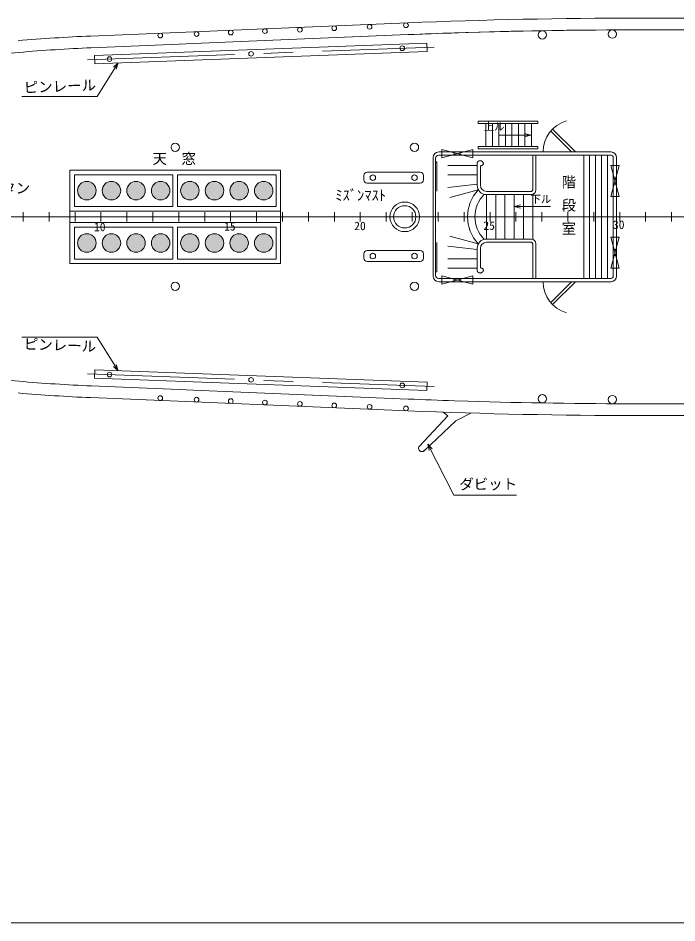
# Model space of a CAD drawing. Units: millimetres, scale not verified. Extents: x -51052 to 51048, y -29700 to 29700.
# Drawn here: x -35294 to -21070, y -14918 to 4609 of the extents above; entities that cross this region are included whole.
import ezdxf
from ezdxf.enums import TextEntityAlignment as Align

# ---------------------------------------------------------------- set-up
doc = ezdxf.new("R2010")
doc.units = ezdxf.units.MM
doc.header["$LTSCALE"] = 100
doc.linetypes.add('USER1', pattern=[50.8, 31.75, -6.35, 6.35, -6.35])
doc.linetypes.add('USER2', pattern=[9.525, 6.35, -3.175])
for name, color, linetype, lineweight in [('0-2_sunpou', 7, 'Continuous', 18), ('0-3_keijou', 7, 'Continuous', 18), ('0-5_text', 7, 'Continuous', 18), ('0-6_center', 7, 'USER1', 18)]:
    doc.layers.add(name, color=color, linetype=linetype, lineweight=lineweight)
doc.layers.add('0-7_hachi', color=7, linetype='Continuous')
doc.styles.add('ＭＳ ゴシック', font='')
doc.styles.get('ＭＳ ゴシック').set_extended_font_data('MS Gothic')

msp = doc.modelspace()

# ---------------------------------------------------------------- hatches: boundary and pattern name
at = {"layer": '0-7_hachi'}
for points in [[(-33610, 885.2, 1), (-34010, 885.2, 1)], [(-33278.7, 1085.2, 1), (-33278.7, 685.2, 1)], [(-32606, 1026.6, 1), (-32888.9, 743.8, 1)], [(-32216.2, 1085.2, 1), (-32216.2, 685.2, 1)], [(-31443.5, 1026.6, 1), (-31726.4, 743.8, 1)], [(-30977.2, 1070, 1), (-31130.2, 700.4, 1)], [(-30381, 1026.6, 1), (-30663.9, 743.8, 1)], [(-29991.2, 1085.2, 1), (-29991.2, 685.2, 1)], [(-33610, -244.8, 1), (-34010, -244.8, 1)], [(-33420.1, -103.4, 1), (-33137.3, -386.2, 1)], [(-32932.2, -168.3, 1), (-32562.7, -321.4, 1)], [(-32357.6, -103.4, 1), (-32074.8, -386.2, 1)], [(-31769.7, -168.3, 1), (-31400.2, -321.4, 1)], [(-31220, -133.7, 1), (-30887.4, -355.9, 1)], [(-30707.2, -168.3, 1), (-30337.7, -321.4, 1)], [(-30132.6, -103.4, 1), (-29849.8, -386.2, 1)]]:
    msp.add_hatch(color=256, dxfattribs=at).paths.add_polyline_path(points)

# ---------------------------------------------------------------- linework, layer by layer
at = {"layer": '0-2_sunpou'}
for p, q in [((-35185.1, 420.2), (-35185.1, 220.2)), ((-34625.1, 420.2), (-34625.1, 220.2)), ((-34065.1, 420.2), (-34065.1, 220.2)), ((-33505.1, 420.2), (-33505.1, 220.2)), ((-32945.1, 420.2), (-32945.1, 220.2)), ((-32385.1, 420.2), (-32385.1, 220.2)), ((-31825.1, 420.2), (-31825.1, 220.2)), ((-31265.1, 420.2), (-31265.1, 220.2)), ((-30705.1, 420.2), (-30705.1, 220.2)), ((-30145.1, 420.2), (-30145.1, 220.2)), ((-29585.1, 420.2), (-29585.1, 220.2)), ((-29025.1, 420.2), (-29025.1, 220.2)), ((-28465.1, 420.2), (-28465.1, 220.2)), ((-28465.1, 420.2), (-28465.1, 220.2)), ((-27905.1, 420.2), (-27905.1, 220.2)), ((-27345.1, 420.2), (-27345.1, 220.2)), ((-26785.1, 420.2), (-26785.1, 220.2)), ((-26225.1, 420.2), (-26225.1, 220.2)), ((-26225.1, 420.2), (-26225.1, 220.2)), ((-25665.1, 420.2), (-25665.1, 220.2)), ((-25105.1, 420.2), (-25105.1, 220.2)), ((-24545.1, 420.2), (-24545.1, 220.2)), ((-23985.1, 420.2), (-23985.1, 220.2)), ((-23425.1, 420.2), (-23425.1, 220.2)), ((-22865.1, 420.2), (-22865.1, 220.2)), ((-22305.1, 420.2), (-22305.1, 220.2)), ((-21745.1, 420.2), (-21745.1, 220.2)), ((-21185.1, 420.2), (-21185.1, 220.2)), ((-42295.4, 320.2), (44823.7, 320.2)), ((33300.3, -14917.5), (-41743.7, -14917.5))]:
    msp.add_line(p, q, dxfattribs=at)
at = {"layer": '0-3_keijou'}
for p, q in [((-33724, 4222), (-26881.3, 4506)), ((-21905.4, 4609.2), (-17267.4, 4609.2)), ((-25874.7, 4289.4), (-25574.7, 4298.9)), ((-21905.4, 4355.2), (-17344.7, 4355.2)), ((-33713.5, 3968.2), (-31814.7, 4047)), ((-39300.5, 3519.4), (-35271.8, 3868.4)), ((-33645.3, 3803.5), (-33638.7, 3623.7)), ((-33638.7, 3623.7), (-26463.8, 3888.9)), ((-25362.9, 2384.9), (-25362.9, 2334.9)), ((-25362.9, 2384.9), (-24703.2, 2384.9)), ((-25362.9, 2334.9), (-24703.2, 2334.9)), ((-25192.9, 2334.9), (-25192.9, 1834.9)), ((-25052.9, 2334.9), (-25052.9, 1834.9)), ((-24912.9, 2334.9), (-24912.9, 1834.9)), ((-24772.9, 2334.9), (-24772.9, 1834.9)), ((-23343.6, 1720.2), (-23794.8, 2170.2)), ((-23258.7, 1720.2), (-23754.3, 2214.5)), ((-26146.3, 1775.2), (-26146.3, 1595.2)), ((-26146.3, 1775.2), (-25476.3, 1595.2)), ((-25476.3, 1775.2), (-26146.3, 1595.2)), ((-25476.3, 1775.2), (-25476.3, 1595.2)), ((-25362.9, 1834.9), (-25362.9, 1784.9)), ((-25362.9, 1834.9), (-24703.2, 1834.9)), ((-25362.9, 1784.9), (-24703.2, 1784.9)), ((-26332.9, 1600.2), (-26332.9, -959.8)), ((-26282.9, 1584.3), (-26282.9, -944)), ((-26212.9, 1720.2), (-22492.9, 1720.2)), ((-26212.9, 1650.2), (-22492.9, 1650.2)), ((-25876.3, 1720.2), (-25876.3, 1650.2)), ((-25746.3, 1720.2), (-25746.3, 1650.2)), ((-24182.9, 1650.2), (-24182.9, 900.2)), ((-24112.9, 1650.2), (-24112.9, 900.2)), ((-23082.9, 1650.2), (-23082.9, -1009.8)), ((-22954.9, 1650.2), (-22954.9, -1009.8)), ((-22826.9, 1650.2), (-22826.9, -1009.8)), ((-22698.9, 1650.2), (-22698.9, -1009.8)), ((-22570.9, 1650.2), (-22570.9, -1009.8)), ((-22442.9, 1600.2), (-22442.9, -959.8)), ((-22372.9, 1600.2), (-22372.9, -959.8)), ((-26252.9, 1506.7), (-26282.9, 1506.7)), ((-22317.9, 1427.3), (-22497.9, 1427.3)), ((-22317.9, 757.3), (-22497.9, 1427.3)), ((-22317.9, 1427.3), (-22497.9, 757.3)), ((-34175.6, 320.2), (-34175.6, 1330.2)), ((-34075.6, 540.2), (-34075.6, 1230.2)), ((-34075.6, 1230.2), (-31950.6, 1230.2)), ((-31950.6, 1230.2), (-31950.6, 540.2)), ((-31850.6, 1230.2), (-31850.6, 540.2)), ((-31850.6, 1230.2), (-29725.6, 1230.2)), ((-29725.6, 1230.2), (-29725.6, 540.2)), ((-27830.6, 1213.6), (-27830.6, 1118.6)), ((-27760.6, 1283.6), (-26610.6, 1283.6)), ((-26540.6, 1213.6), (-26540.6, 1118.6)), ((-27760.6, 1048.6), (-26610.6, 1048.6)), ((-25382.9, 1027.4), (-25382.9, 1000.2)), ((-25312.9, 1034.9), (-25312.9, 1000.2)), ((-22372.9, 1157.3), (-22442.9, 1157.3)), ((-22372.9, 1027.3), (-22442.9, 1027.3)), ((-25182.9, 870.2), (-24212.9, 870.2)), ((-25182.9, 800.2), (-24212.9, 800.2)), ((-25182.9, -159.8), (-25182.9, 800.2)), ((-24982.9, -159.8), (-24982.9, 800.2)), ((-24782.9, -159.8), (-24782.9, 800.2)), ((-24582.9, -159.8), (-24582.9, 800.2)), ((-24382.9, -159.8), (-24382.9, 800.2)), ((-24182.9, -164.4), (-24182.9, 804.8)), ((-22317.9, 757.3), (-22497.9, 757.3)), ((-34175.6, 440.2), (-29625.6, 440.2)), ((-34075.6, 540.2), (-31950.6, 540.2)), ((-31850.6, 540.2), (-29725.6, 540.2)), ((-34175.6, 200.2), (-29625.6, 200.2)), ((-34175.6, 200.2), (-29625.6, 200.2)), ((-34075.6, 100.2), (-34075.6, -589.8)), ((-34075.6, 100.2), (-31950.6, 100.2)), ((-31950.6, -589.8), (-31950.6, 100.2)), ((-31850.6, 100.2), (-29725.6, 100.2)), ((-31850.6, -589.8), (-31850.6, 100.2)), ((-29725.6, -589.8), (-29725.6, 100.2)), ((-25182.9, -159.8), (-24212.9, -159.8)), ((-22317.9, -116.9), (-22497.9, -116.9)), ((-22317.9, -116.9), (-22497.9, -786.9)), ((-22317.9, -786.9), (-22497.9, -116.9)), ((-25382.9, -387), (-25382.9, -359.8)), ((-25312.9, -394.5), (-25312.9, -359.8)), ((-25182.9, -229.8), (-24212.9, -229.8)), ((-24182.9, -1009.8), (-24182.9, -259.8)), ((-24112.9, -1009.8), (-24112.9, -259.8)), ((-22372.9, -386.9), (-22442.9, -386.9)), ((-27830.6, -573.3), (-27830.6, -478.3)), ((-27760.6, -408.3), (-26610.6, -408.3)), ((-26540.6, -573.3), (-26540.6, -478.3)), ((-22372.9, -516.9), (-22442.9, -516.9)), ((-34075.6, -589.8), (-31950.6, -589.8)), ((-31850.6, -589.8), (-29725.6, -589.8)), ((-27760.6, -643.3), (-26610.6, -643.3)), ((-26252.9, -866.3), (-26282.9, -866.3)), ((-26146.3, -1134.8), (-26146.3, -954.8)), ((-26146.3, -1134.8), (-25476.3, -954.8)), ((-25476.3, -1134.8), (-26146.3, -954.8)), ((-25476.3, -1134.8), (-25476.3, -954.8)), ((-22317.9, -786.9), (-22497.9, -786.9)), ((-26212.9, -1009.8), (-22492.9, -1009.8)), ((-26212.9, -1079.8), (-22492.9, -1079.8)), ((-25876.3, -1079.8), (-25876.3, -1009.8)), ((-25746.3, -1079.8), (-25746.3, -1009.8)), ((-23343.6, -1079.8), (-23794.8, -1529.8)), ((-23258.7, -1079.8), (-23754.3, -1574.1)), ((-39300.5, -2879), (-35271.8, -3228.1)), ((-33645.3, -3163.2), (-33638.7, -2983.3)), ((-33638.7, -2983.3), (-26463.8, -3248.6)), ((-33713.5, -3327.8), (-31814.7, -3406.6)), ((-31514.7, -3419.1), (-31814.7, -3406.6)), ((-31514.7, -3419.1), (-26870.8, -3611.8)), ((-33724, -3581.6), (-26881.3, -3865.6)), ((-25874.7, -3649), (-25574.7, -3658.6)), ((-21905.4, -3714.8), (-17344.7, -3714.8)), ((-26528.9, -4726.3), (-25840.2, -4081.9)), ((-25840.2, -4081.9), (-25517.2, -3914.5)), ((-21905.4, -3968.8), (7544.2, -3968.8)), ((-26450.2, -4585.5), (-25883.3, -5685.4)), ((-25883.3, -5685.4), (-24535, -5685.4))]:
    msp.add_line(p, q, dxfattribs=at)
at = {"layer": '0-3_keijou', "linetype": 'USER2'}
for p, q in [((-24703.2, 2384.9), (-24072.9, 2384.9)), ((-24072.9, 2334.9), (-24072.9, 2384.9)), ((-24703.2, 2334.9), (-24072.9, 2334.9)), ((-24632.9, 2334.9), (-24632.9, 1834.9)), ((-24492.9, 2334.9), (-24492.9, 1834.9)), ((-24352.9, 2334.9), (-24352.9, 1834.9)), ((-24212.9, 2334.9), (-24212.9, 1834.9)), ((-24703.2, 1834.9), (-24072.9, 1834.9)), ((-24703.2, 1784.9), (-24072.9, 1784.9)), ((-24072.9, 1834.9), (-24072.9, 1784.9)), ((-25382.9, 1426.7), (-26282.9, 1426.7)), ((-26252.9, 1506.7), (-26252.9, 655.5)), ((-25382.9, 1480.4), (-25382.9, 1027.4)), ((-25312.9, 1409.8), (-25312.9, 1034.9)), ((-25382.9, 1226.7), (-26282.9, 1226.7)), ((-25382.9, 1026.7), (-26282.9, 921.4)), ((-25358.2, 903.8), (-26282.9, 647.1)), ((-25358.2, -263.4), (-26282.9, -6.8)), ((-26252.9, -866.3), (-26252.9, -15.1)), ((-25382.9, -386.3), (-26282.9, -281.1)), ((-25382.9, -840.1), (-25382.9, -387)), ((-25312.9, -769.5), (-25312.9, -394.5)), ((-25382.9, -586.3), (-26282.9, -586.3)), ((-25382.9, -786.3), (-26282.9, -786.3))]:
    msp.add_line(p, q, dxfattribs=at)
at = {"layer": '0-3_keijou'}
for points in [[(-31814.7, 4047), (-31514.7, 4059.5), (-26870.8, 4252.2)], [(-33645.3, 3803.5), (-26470.4, 4068.8), (-26463.8, 3888.9)], [(-34175.6, 1330.2), (-29625.6, 1330.2), (-29625.6, 320.2)], [(-34175.6, 320.2), (-34175.6, -689.8), (-29625.6, -689.8), (-29625.6, 320.2)], [(-33645.3, -3163.2), (-26470.4, -3428.4), (-26463.8, -3248.6)], [(-26625.9, -4629.2), (-26013.2, -3974.2), (-26119.3, -3894.8)], [(-26420.5, -4722.2), (-26450.2, -4585.5), (-26356.1, -4689)]]:
    msp.add_lwpolyline(points, dxfattribs=at)
for centre, radius in [((-26919.1, 4453.6), 50.8), ((-31439, 4266), 50.8), ((-30701.6, 4296.6), 50.8), ((-29964.1, 4327.2), 50.8), ((-29210.3, 4358.5), 50.8), ((-28469.8, 4389.3), 50.8), ((-27706.7, 4420.9), 50.8), ((-23976, 4246.3), 90), ((-22464.6, 4263.6), 90), ((-32223.5, 4233.5), 50.8), ((-27000.7, 3959.1), 50), ((-33319.9, 3725.5), 50), ((-30264.3, 3838.5), 50), ((-31900.6, 1820.2), 90), ((-26735.6, 1820.2), 90), ((-27635.6, 1166.1), 60), ((-26735.6, 1166.1), 60), ((-33810, 885.2), 200), ((-33278.7, 885.2), 200), ((-32747.5, 885.2), 200), ((-32216.2, 885.2), 200), ((-31585, 885.2), 200), ((-31053.7, 885.2), 200), ((-30522.5, 885.2), 200), ((-29991.2, 885.2), 200), ((-26945.8, 320.2), 320), ((-26945.8, 320.2), 240), ((-33810, -244.8), 200), ((-33278.7, -244.8), 200), ((-32747.5, -244.8), 200), ((-32216.2, -244.8), 200), ((-31585, -244.8), 200), ((-31053.7, -244.8), 200), ((-30522.5, -244.8), 200), ((-29991.2, -244.8), 200), ((-27635.6, -525.8), 60), ((-26735.6, -525.8), 60), ((-31900.6, -1179.8), 90), ((-26735.6, -1179.8), 90), ((-33319.9, -3085.1), 50), ((-30264.3, -3198.1), 50), ((-27000.7, -3318.8), 50), ((-32223.5, -3593.1), 50.8), ((-31439, -3625.7), 50.8), ((-30701.6, -3656.3), 50.8), ((-29964.1, -3686.9), 50.8), ((-29210.3, -3718.2), 50.8), ((-28469.8, -3748.9), 50.8), ((-23976, -3605.9), 90), ((-22464.6, -3623.2), 90), ((-27706.7, -3780.6), 50.8), ((-26919.1, -3813.3), 50.8)]:
    msp.add_circle(centre, radius, dxfattribs=at)
for centre, radius, start, end in [((-21905.4, -115390.8), 120000, 90, 92.37651), ((-21905.4, -115390.8), 119746, 90, 92.37651), ((-21905.4, -115390.8), 119746, 90, 91.75595), ((-32272.7, -30747.9), 35000, 92.37651, 94.95172), ((-21905.4, -115390.8), 119746, 91.89956, 92.37651), ((-32272.7, -30747.9), 34746, 92.37651, 94.95172), ((-32272.7, -30747.9), 34746, 92.37651, 94.95172), ((-23258.7, 1720.2), 700, 106.44152, 180), ((-26212.9, 1600.2), 120, 90, 180), ((-26212.9, 1580), 70.1, 90, 176.50662), ((-22492.9, 1600.2), 120, 0, 90), ((-22492.9, 1600.2), 50, 0, 90), ((-27760.6, 1213.6), 70, 90, 180), ((-26610.6, 1213.6), 70, 0, 90), ((-27760.6, 1118.6), 70, 180, 270), ((-26610.6, 1118.6), 70, 270, 0), ((-25182.9, 1000.2), 200, 180, 270), ((-25182.9, 1000.2), 130, 180, 270), ((-24740.2, 320.2), 850, 136.63974, 223.36026), ((-24740.2, 320.2), 690, 135.25985, 224.74015), ((-24212.9, 900.2), 30, 270, 0), ((-24212.9, 900.2), 100, 270, 0), ((-25182.9, -359.8), 200, 90, 180), ((-24212.9, -259.8), 100, 0, 90), ((-25182.9, -359.8), 130, 90, 180), ((-24212.9, -259.8), 30, 0, 90), ((-27760.6, -478.3), 70, 90, 180), ((-27760.6, -573.3), 70, 180, 270), ((-26610.6, -478.3), 70, 0, 90), ((-26610.6, -573.3), 70, 270, 0), ((-26212.9, -959.8), 120, 180, 270), ((-26212.9, -939.7), 70.1, 183.49338, 270), ((-22492.9, -959.8), 50, 270, 0), ((-22492.9, -959.8), 120, 270, 0), ((-23258.7, -1079.8), 700, 180, 253.55848), ((-32272.7, 31388.3), 34746, 265.04828, 267.62349), ((-32272.7, 31388.3), 35000, 265.04828, 267.62349), ((-21905.4, 116031.2), 119746, 267.62349, 268.10044), ((-21905.4, 116031.2), 119746, 268.24405, 270), ((-21905.4, 116031.2), 120000, 267.62349, 270), ((-26577.5, -4677.8), 70, 134.96148, 324.67268)]:
    msp.add_arc(centre, radius, start, end, dxfattribs=at)
at = {"layer": '0-3_keijou', "linetype": 'USER2'}
for centre, radius, start, end in [((-25316.6, 1463.9), 68.4, 19.44402, 166.03957), ((-25293.6, 1406.6), 19.6, 89.93169, 170.61001), ((-25293.5, 1470.6), 44.4, 269.93169, 21.18985), ((-25293.6, -766.3), 19.6, 189.38999, 270.06831), ((-25316.6, -823.6), 68.4, 193.96043, 340.55598), ((-25293.5, -830.3), 44.4, 338.81015, 90.06831)]:
    msp.add_arc(centre, radius, start, end, dxfattribs=at)
at = {"layer": '0-5_text'}
for p, q in [((-33134, 3642.3), (-33589.6, 2917.2)), ((-33134, 3642.3), (-33236.6, 3547.2)), ((-33134, 3642.3), (-33175.3, 3508.6)), ((-35216.3, 2917.2), (-33589.6, 2917.2)), ((-24222.9, 2084.9), (-24903.5, 2084.9)), ((-24222.9, 2084.9), (-24358.1, 2121.1)), ((-24222.9, 2084.9), (-24358.1, 2048.7)), ((-24582.9, 540.1), (-24447.8, 576.3)), ((-24582.9, 540.1), (-23797.7, 540.1)), ((-24582.9, 540.1), (-24447.8, 503.9)), ((-35216.3, -2276.9), (-33589.6, -2276.9)), ((-33134, -3002), (-33589.6, -2276.9)), ((-33134, -3002), (-33236.6, -2906.8)), ((-33134, -3002), (-33175.3, -2868.3))]:
    msp.add_line(p, q, dxfattribs=at)
at = {"layer": '0-6_center'}
for p, q in [((-33795.3, 3707.9), (-26313.8, 3984.5)), ((-33795.3, -3067.6), (-26313.8, -3344.2))]:
    msp.add_line(p, q, dxfattribs=at)

# ---------------------------------------------------------------- texts
at = {"layer": '0-2_sunpou', "style": 'ＭＳ ゴシック'}
for s, p in [('15', (-30846.3, -30.5)), ('20', (-28037.4, -22.1)), ('25', (-25248.7, -15.5)), ('30', (-22450.6, 3.7)), ('10', (-33655.1, -44.5))]:
    msp.add_text(s, height=183.3, dxfattribs=at).set_placement(p, align=Align.BOTTOM_LEFT)
at = {"layer": '0-5_text', "style": 'ＭＳ ゴシック'}
for s, rotation, p in [('ピンレール', 2.117, (-35165.1, 2926.7)), ('ピンレール', 357.883, (-35176.8, -2602.5)), ('ダビット', 0.101, (-25769.3, -5632.3))]:
    msp.add_text(s, height=229.1, rotation=rotation, dxfattribs=at).set_placement(p, align=Align.BOTTOM_LEFT)
for s, height, p in [('上ル', 165, (-25241.3, 2136.6)), ('天\u3000窓', 229.1, (-32391.2, 1393.6)), ('階', 229.1, (-23558.5, 886.2)), ('キャプスタン', 229.1, (-36908.7, 757.2)), ('ﾐｽﾞﾝﾏｽﾄ', 229.1, (-28445, 602.4)), ('下ル', 165, (-24232.8, 571.1)), ('段', 229.1, (-23558.5, 386.2)), ('室', 229.1, (-23558.5, -113.8))]:
    msp.add_text(s, height=height, dxfattribs=at).set_placement(p, align=Align.BOTTOM_LEFT)

doc.saveas('drawing.dxf')
